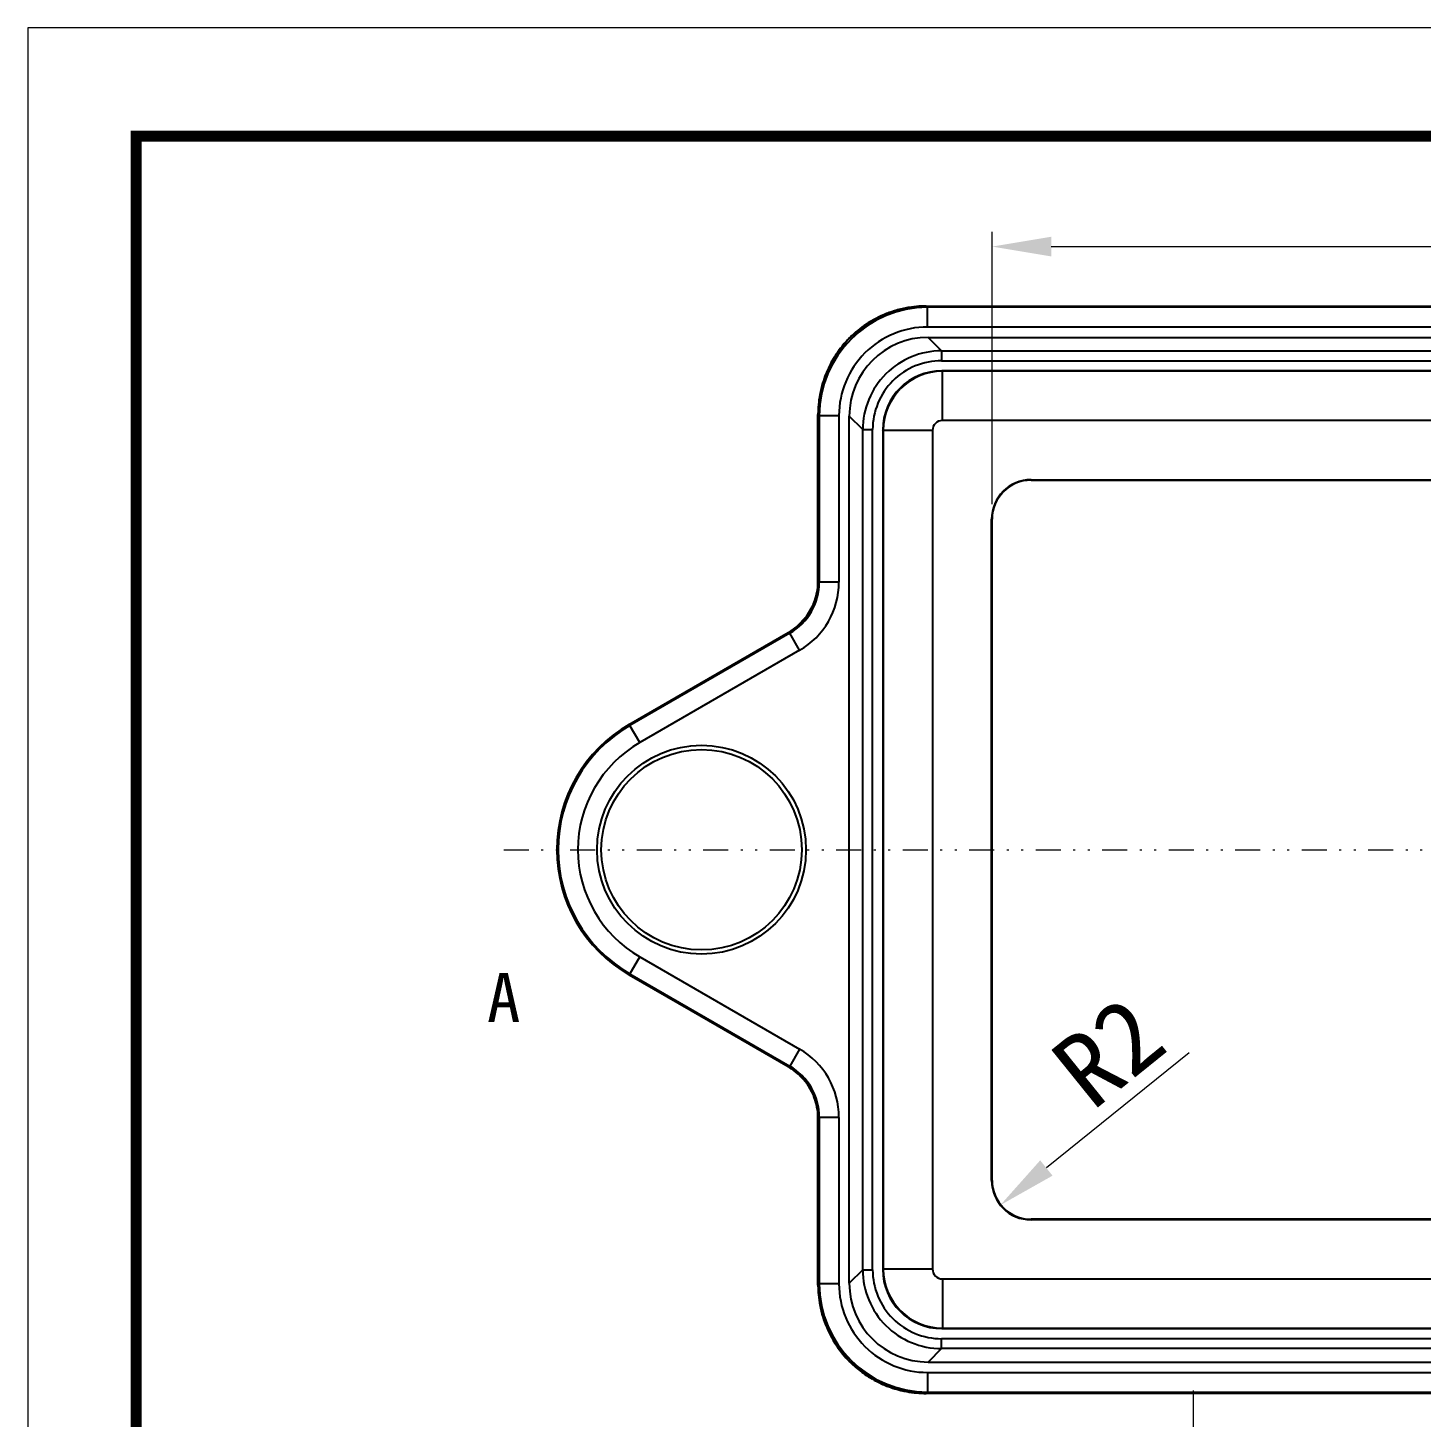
# Model space of a CAD drawing. Header units: millimetres. Extents: x 1690 to 2009, y -242 to -21.
# Drawn here: x 1690 to 1760.7, y -91.3 to -20.8 of the extents above; entities that cross this region are included whole.
import ezdxf
from ezdxf.enums import TextEntityAlignment as Align

# ---------------------------------------------------------------- set-up
doc = ezdxf.new("R2010")
doc.units = ezdxf.units.MM
doc.linetypes.add('DIVIDE', pattern=[31.75, 12.7, -6.35, 0, -6.35, 0, -6.35])
doc.layers.add('06___PRT_ALL_SURFS', color=7, linetype='Continuous')
for name, color, linetype, lineweight in [('dim', 3, 'Continuous', 9), ('from', 7, 'Continuous', 13), ('hatch', 56, 'Continuous', 9)]:
    doc.layers.add(name, color=color, linetype=linetype, lineweight=lineweight)
doc.styles.add('宋体', font='SimSun.ttf')
doc.styles.add('样式 1', font='simkai_0.ttf')
doc.dimstyles.new('YanXiu', dxfattribs={"dimscale": 1.5, "dimtxt": 2.5, "dimasz": 2.2, "dimexe": 0.65, "dimexo": 0.65, "dimgap": 0.5, "dimtad": 1, "dimdsep": 46, "dimtxsty": '宋体', "dimcen": 0, "dimclrd": 3, "dimclre": 3, "dimclrt": 3, "dimazin": 2, "dimtfac": 1, "dimtofl": 0, "dimtmove": 0, "dimatfit": 3, "dimfxl": 1, "dimlwd": 5, "dimlwe": 5, "dimarcsym": 0})

# ---------------------------------------------------------------- blocks, each defined once
blk = doc.blocks.new('*D12')
at = {"layer": 'Defpoints', "color": 0}
for p in [(1806.423, -31.921), (1738.918, -45.749), (1806.423, -45.749)]:
    blk.add_point(p, dxfattribs=at)
at = {"layer": 'dim', "color": 3, "lineweight": 5}
for p, q in [((1738.918, -45), (1738.918, -31.171)), ((1806.423, -45), (1806.423, -31.171)), ((1741.918, -31.921), (1803.423, -31.921))]:
    blk.add_line(p, q, dxfattribs=at)
at = {"layer": 'dim', "color": 3}
for points in [[(1741.918, -31.421), (1741.918, -32.421), (1738.918, -31.921)], [(1803.423, -31.421), (1803.423, -32.421), (1806.423, -31.921)]]:
    blk.add_solid(points, dxfattribs=at)
at = {"layer": 'dim', "color": 3, "insert": (1772.67, -29.296), "char_height": 3.75, "attachment_point": 5, "style": '宋体'}
blk.add_mtext('67.5', dxfattribs=at)
blk = doc.blocks.new('*D14')
at = {"layer": 'Defpoints', "color": 0}
for p in [(1740.891, -79.307), (1739.335, -80.563)]:
    blk.add_point(p, dxfattribs=at)
at = {"layer": 'dim', "color": 3, "lineweight": 5}
blk.add_line((1748.916, -72.831), (1741.67, -78.679), dxfattribs=at)
at = {"layer": 'dim', "color": 3}
blk.add_solid([(1741.356, -78.29), (1741.984, -79.068), (1739.335, -80.563)], dxfattribs=at)
at = {"layer": 'dim', "color": 3, "insert": (1744.812, -72.77), "char_height": 3.75, "attachment_point": 5, "rotation": 38.90316, "style": '宋体'}
blk.add_mtext('R2', dxfattribs=at)
blk = doc.blocks.new('*D16')
at = {"layer": 'Defpoints', "color": 0}
for p in [(1743.87, -95.977), (1749.134, -95.977), (1743.87, -100.977)]:
    blk.add_point(p, dxfattribs=at)
at = {"layer": 'dim', "color": 3, "lineweight": 5}
for p, q in [((1749.134, -92.977), (1749.134, -89.977)), ((1744.62, -95.977), (1749.884, -95.977)), ((1744.62, -100.977), (1749.884, -100.977)), ((1749.134, -103.977), (1749.134, -106.977))]:
    blk.add_line(p, q, dxfattribs=at)
at = {"layer": 'dim', "color": 3}
for points in [[(1748.634, -92.977), (1749.634, -92.977), (1749.134, -95.977)], [(1748.634, -103.977), (1749.634, -103.977), (1749.134, -100.977)]]:
    blk.add_solid(points, dxfattribs=at)
at = {"layer": 'dim', "color": 3, "insert": (1746.509, -98.477), "char_height": 3.75, "attachment_point": 5, "rotation": 90, "style": '宋体'}
blk.add_mtext('5', dxfattribs=at)

msp = doc.modelspace()

# ---------------------------------------------------------------- linework, layer by layer
at = {"color": 7, "linetype": 'Continuous'}
for p, q in [((1735.578, -34.937), (1809.763, -34.937)), ((1735.578, -34.937), (1809.763, -34.937)), ((1735.643, -35.003), (1735.578, -34.937)), ((1735.578, -34.937), (1735.578, -34.937)), ((1809.698, -35.003), (1735.643, -35.003)), ((1735.643, -36.002), (1735.643, -35.003)), ((1809.698, -36.002), (1735.643, -36.002)), ((1735.669, -36.528), (1809.671, -36.528)), ((1736.352, -37.212), (1735.669, -36.528)), ((1736.352, -37.212), (1808.988, -37.212)), ((1736.352, -37.212), (1736.352, -37.711)), ((1736.352, -37.711), (1808.988, -37.711)), ((1808.974, -38.225), (1736.366, -38.225)), ((1736.391, -38.25), (1736.366, -38.225)), ((1730.079, -40.436), (1730.079, -40.436)), ((1730.145, -40.501), (1730.079, -40.436)), ((1730.079, -48.909), (1730.079, -40.436)), ((1730.079, -48.909), (1730.079, -40.436)), ((1731.144, -40.501), (1730.145, -40.501)), ((1730.145, -40.501), (1730.145, -48.946)), ((1731.144, -40.501), (1731.144, -48.946)), ((1732.354, -41.21), (1731.67, -40.527)), ((1731.67, -84.529), (1731.67, -40.527)), ((1732.354, -41.21), (1732.854, -41.21)), ((1732.354, -83.846), (1732.354, -41.21)), ((1732.854, -83.846), (1732.854, -41.21)), ((1733.392, -41.25), (1733.367, -41.224)), ((1733.367, -41.224), (1733.367, -83.832)), ((1740.891, -43.749), (1804.449, -43.749)), ((1740.891, -43.776), (1740.891, -43.749)), ((1740.891, -43.776), (1804.449, -43.776)), ((1738.918, -45.749), (1738.891, -45.749)), ((1738.891, -79.307), (1738.891, -45.749)), ((1738.918, -79.307), (1738.918, -45.749)), ((1730.079, -48.909), (1730.079, -48.909)), ((1730.145, -48.946), (1730.079, -48.909)), ((1731.144, -48.946), (1730.145, -48.946)), ((1720.5, -56.17), (1728.58, -51.505)), ((1720.5, -56.171), (1728.58, -51.506)), ((1728.645, -51.543), (1720.532, -56.227)), ((1729.006, -51.208), (1728.58, -51.505)), ((1728.58, -51.505), (1728.58, -51.506)), ((1728.645, -51.543), (1728.58, -51.506)), ((1729.145, -52.409), (1728.645, -51.543)), ((1729.145, -52.409), (1721.032, -57.093)), ((1721.032, -57.093), (1720.5, -56.17)), ((1720.5, -68.886), (1721.032, -67.963)), ((1721.032, -67.963), (1729.145, -72.647)), ((1728.58, -73.55), (1720.5, -68.885)), ((1728.58, -73.551), (1720.5, -68.886)), ((1720.532, -68.829), (1728.645, -73.513)), ((1729.145, -72.647), (1728.645, -73.513)), ((1728.58, -73.55), (1728.645, -73.513)), ((1728.58, -73.551), (1728.58, -73.55)), ((1730.034, -75.631), (1730.079, -76.148)), ((1730.079, -76.148), (1730.145, -76.11)), ((1730.079, -76.148), (1730.079, -76.148)), ((1730.079, -84.621), (1730.079, -76.148)), ((1730.079, -84.621), (1730.079, -76.148)), ((1731.144, -76.11), (1730.145, -76.11)), ((1730.145, -76.11), (1730.145, -84.555)), ((1731.144, -76.11), (1731.144, -84.555)), ((1738.918, -79.307), (1738.891, -79.307)), ((1804.449, -81.281), (1740.891, -81.281)), ((1740.891, -81.281), (1740.891, -81.307)), ((1804.449, -81.307), (1740.891, -81.307)), ((1732.354, -83.846), (1731.67, -84.529)), ((1732.354, -83.846), (1732.854, -83.846)), ((1733.392, -83.807), (1733.367, -83.832)), ((1730.145, -84.555), (1730.079, -84.621)), ((1730.079, -84.621), (1730.079, -84.621)), ((1731.144, -84.555), (1730.145, -84.555)), ((1736.392, -86.806), (1736.366, -86.831)), ((1736.366, -86.831), (1808.974, -86.831)), ((1808.988, -87.345), (1736.352, -87.345)), ((1736.352, -87.844), (1736.352, -87.345)), ((1736.352, -87.844), (1735.669, -88.528)), ((1808.988, -87.844), (1736.352, -87.844)), ((1735.643, -89.054), (1809.698, -89.054)), ((1735.643, -89.054), (1735.643, -90.054)), ((1735.669, -88.528), (1809.671, -88.528)), ((1735.643, -90.054), (1735.578, -90.119)), ((1809.763, -90.119), (1735.578, -90.119)), ((1809.763, -90.119), (1735.578, -90.119)), ((1735.578, -90.119), (1735.578, -90.119)), ((1735.643, -90.054), (1809.698, -90.054))]:
    msp.add_line(p, q, dxfattribs=at)
for points in [[(1735.578, -34.937), (1734.651, -35.015), (1733.563, -35.319), (1732.559, -35.839), (1731.682, -36.555), (1730.97, -37.434), (1730.454, -38.44), (1730.154, -39.528), (1730.079, -40.436)], [(1730.079, -48.909), (1730.032, -49.439), (1729.831, -50.103), (1729.483, -50.703), (1729.006, -51.208)], [(1728.58, -73.551), (1729.017, -73.858), (1729.492, -74.365), (1729.837, -74.967), (1730.034, -75.631)], [(1730.079, -84.621), (1730.158, -85.547), (1730.461, -86.635), (1730.981, -87.639), (1731.697, -88.516), (1732.576, -89.228), (1733.582, -89.744), (1734.67, -90.044), (1735.578, -90.119)]]:
    msp.add_lwpolyline(points, dxfattribs=at)
for radius in [5.3, 5.086]:
    msp.add_circle((1724.17, -62.528), radius, dxfattribs=at)
for centre, radius, start, end in [((1735.643, -40.501), 5.498, 90.00216, 179.99784), ((1735.578, -40.436), 5.498, 107.08814, 119.18867), ((1735.576, -40.426), 5.488, 100.49393, 107.09402), ((1735.58, -40.451), 5.513, 90.02356, 100.48975), ((1735.642, -40.5), 4.498, 89.99219, 180.00781), ((1735.577, -40.435), 5.497, 123.57035, 135.00282), ((1735.578, -40.436), 5.498, 119.18184, 123.56797), ((1735.575, -40.433), 5.494, 135.00278, 138.2024), ((1735.579, -40.436), 5.5, 146.54124, 151.25611), ((1735.575, -40.434), 5.495, 138.19538, 146.53857), ((1736.352, -41.21), 3.999, 89.99903, 180.00097), ((1735.577, -40.436), 5.498, 151.2493, 158.06905), ((1736.352, -41.21), 3.498, 89.99222, 180.00778), ((1735.568, -40.434), 5.488, 163.14017, 169.60817), ((1735.579, -40.436), 5.499, 158.071, 163.14579), ((1735.593, -40.438), 5.514, 169.61191, 179.97642), ((1740.891, -45.749), 2, 90, 180), ((1740.891, -45.749), 1.974, 90, 180), ((1727.147, -48.947), 2.998, 299.98968, 0.01032), ((1727.146, -48.946), 3.999, 299.99913, 0.00087), ((1727.086, -48.911), 2.993, 336.33915, 349.05601), ((1727.071, -48.908), 3.008, 349.0616, 359.31438), ((1727.094, -48.909), 2.986, 359.32117, 0.00503), ((1727.081, -48.909), 2.999, 323.53844, 336.33812), ((1727.086, -48.913), 2.993, 310.81239, 320.66757), ((1727.085, -48.912), 2.994, 320.65961, 323.53659), ((1727.089, -48.922), 2.984, 299.99267, 300.60184), ((1727.076, -48.902), 3.007, 300.60969, 310.80817), ((1724.17, -62.528), 7.341, 120, 240), ((1724.17, -62.528), 7.341, 120, 240), ((1724.17, -62.528), 7.276, 120, 240), ((1724.17, -62.528), 6.276, 120, 240), ((1727.146, -76.11), 3.998, 359.99842, 60.00166), ((1727.147, -76.109), 2.998, 359.98967, 60.01033), ((1727.088, -76.135), 2.984, 59.29858, 60.0073), ((1727.076, -76.155), 3.007, 49.038, 59.29124), ((1727.085, -76.144), 2.993, 38.30896, 49.03295), ((1727.086, -76.143), 2.992, 36.30931, 38.31628), ((1727.081, -76.148), 2.999, 23.50837, 36.30836), ((1727.085, -76.145), 2.994, 20.51791, 23.50662), ((1727.087, -76.145), 2.992, 10.78914, 20.52614), ((1727.072, -76.148), 3.008, 0.59091, 10.78438), ((1727.094, -76.147), 2.986, 359.99494, 0.58363), ((1740.891, -79.307), 2, 180, 270), ((1740.891, -79.307), 1.974, 180, 270), ((1736.352, -83.846), 3.999, 179.99903, 270.00097), ((1736.352, -83.846), 3.498, 179.99221, 270.00779), ((1735.593, -84.618), 5.513, 180.02356, 190.48975), ((1735.643, -84.555), 5.498, 180.00215, 269.99785), ((1735.642, -84.556), 4.498, 179.99219, 270.00781), ((1735.568, -84.622), 5.488, 190.49393, 197.09402), ((1735.578, -84.62), 5.498, 197.08814, 209.18867), ((1735.578, -84.621), 5.498, 209.18184, 213.56797), ((1735.577, -84.621), 5.497, 213.57035, 225.00282), ((1735.575, -84.623), 5.494, 225.00278, 228.2024), ((1735.576, -84.623), 5.495, 228.19538, 236.53857), ((1735.578, -84.619), 5.5, 236.54124, 241.25611), ((1735.578, -84.621), 5.498, 241.2493, 248.06905), ((1735.578, -84.619), 5.499, 248.071, 253.14579), ((1735.576, -84.63), 5.488, 253.14017, 259.60817), ((1735.58, -84.605), 5.514, 259.61191, 269.97642)]:
    msp.add_arc(centre, radius, start, end, dxfattribs=at)
for centre, major_axis, start_param, end_param in [((1735.671, -40.529), (-2.83, 2.83), -0.785056, 0.785056), ((1736.368, -41.226), (2.123, -2.123), 2.356537, 3.926648), ((1736.368, -83.83), (2.123, 2.123), 2.356537, 3.926648), ((1735.671, -84.527), (2.83, 2.83), -3.926648, -2.356537)]:
    msp.add_ellipse(centre, major_axis=major_axis, ratio=0.999315, start_param=start_param, end_param=end_param, dxfattribs=at)
at = {"layer": '06___PRT_ALL_SURFS', "color": 7, "linetype": 'Continuous'}
for p, q in [((1808.949, -38.25), (1736.391, -38.25)), ((1736.391, -40.749), (1736.391, -38.25)), ((1808.949, -40.749), (1736.391, -40.749)), ((1735.891, -41.249), (1733.392, -41.249)), ((1733.392, -41.25), (1733.392, -83.807)), ((1735.891, -41.249), (1735.891, -83.807)), ((1735.891, -83.807), (1733.392, -83.807)), ((1736.391, -84.307), (1808.949, -84.307)), ((1736.391, -84.307), (1736.391, -86.806)), ((1736.392, -86.806), (1808.949, -86.806))]:
    msp.add_line(p, q, dxfattribs=at)
for centre, radius, start, end in [((1736.393, -41.251), 3.001, 90.03783, 179.96743), ((1736.391, -41.249), 0.5, 89.99309, 180.00691), ((1736.393, -83.805), 3.001, 180.03783, 269.96743), ((1736.391, -83.807), 0.5, 179.99308, 270.00692)]:
    msp.add_arc(centre, radius, start, end, dxfattribs=at)
at = {"layer": 'from'}
msp.add_lwpolyline([(1689.981, -242.447), (2008.908, -242.447), (2008.908, -20.821), (1689.981, -20.821)], close=True, dxfattribs=at)
at = {"layer": 'from', "const_width": 0.55}
msp.add_lwpolyline([(1695.477, -236.95), (1695.477, -26.317), (2003.411, -26.317), (2003.411, -236.95), (1695.477, -236.95)], dxfattribs=at)
at = {"layer": 'hatch', "color": 2, "linetype": 'DIVIDE', "ltscale": 0.1}
msp.add_line((1714.129, -62.528), (1831.505, -62.528), dxfattribs=at)
at = {"layer": 'hatch', "color": 2}
msp.add_lwpolyline([(1714.129, -62.528, 0, 0, 0), (1714.129, -65.028, 0.75, 0, 0), (1714.129, -67.528, 0, 0, 0)], format="xyseb", dxfattribs=at)

# ---------------------------------------------------------------- texts
at = {"layer": 'hatch', "color": 6, "style": '样式 1'}
msp.add_text('A', height=2.5, dxfattribs=at).set_placement((1714.129, -70.028), align=Align.MIDDLE)

# ---------------------------------------------------------------- dimensions: what is measured, and where the dimension line sits
at = {"layer": 'dim'}
dim = msp.add_linear_dim(base=(1806.4226, -31.92102), p1=(1738.91763, -45.74937), p2=(1806.4226, -45.74937), dimstyle='YanXiu', override={"dimasz": 2, "dimexe": 0.49975, "dimexo": 0.49975, "dimgap": 0.49975}, dxfattribs=at)
dim.commit()
dim.dimension.update_dxf_attribs({"geometry": '*D12', "text_midpoint": (1772.67012, -29.29639)})
dim = msp.add_radius_dim(center=(1740.891, -79.307), mpoint=(1739.335, -80.563), dimstyle='YanXiu', override={"dimasz": 2, "dimexe": 0.49975, "dimexo": 0.49975, "dimgap": 0.49975, "dimtmove": 1}, dxfattribs=at)
dim.commit()
dim.dimension.update_dxf_attribs({"geometry": '*D14', "text_midpoint": (1746.46, -74.813), "dimtype": 164})
dim = msp.add_linear_dim(base=(1749.134, -95.977), p1=(1743.87, -100.977), p2=(1743.87, -95.977), angle=90, dimstyle='YanXiu', override={"dimasz": 2, "dimexe": 0.49975, "dimexo": 0.49975, "dimgap": 0.49975}, dxfattribs=at)
dim.commit()
dim.dimension.update_dxf_attribs({"geometry": '*D16', "text_midpoint": (1746.509, -98.477)})

doc.saveas('drawing.dxf')
